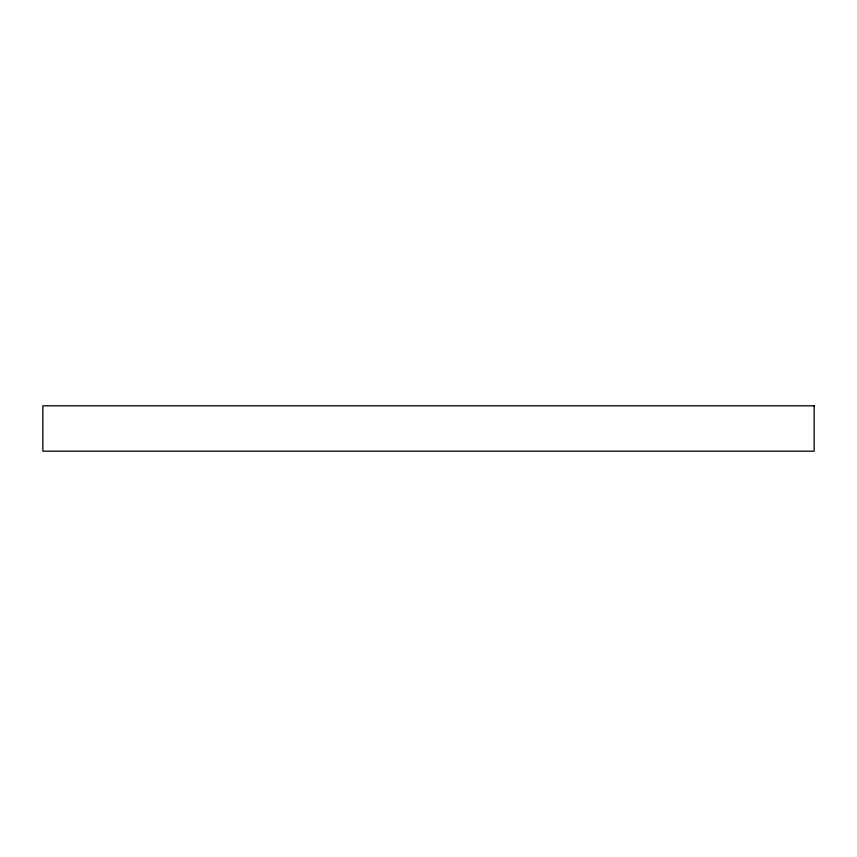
<?xml version="1.0" encoding="UTF-8"?>
<svg xmlns="http://www.w3.org/2000/svg" width="857" height="857" viewBox="0 0 857 857"><rect width="100%" height="100%" fill="white"/><g stroke="black" fill="none" stroke-linecap="round" stroke-linejoin="round"><path stroke-width="1.29" d="M814.15 405.811L42.85 405.811L42.85 451.189L814.15 451.189L814.15 405.811"/></g></svg>
